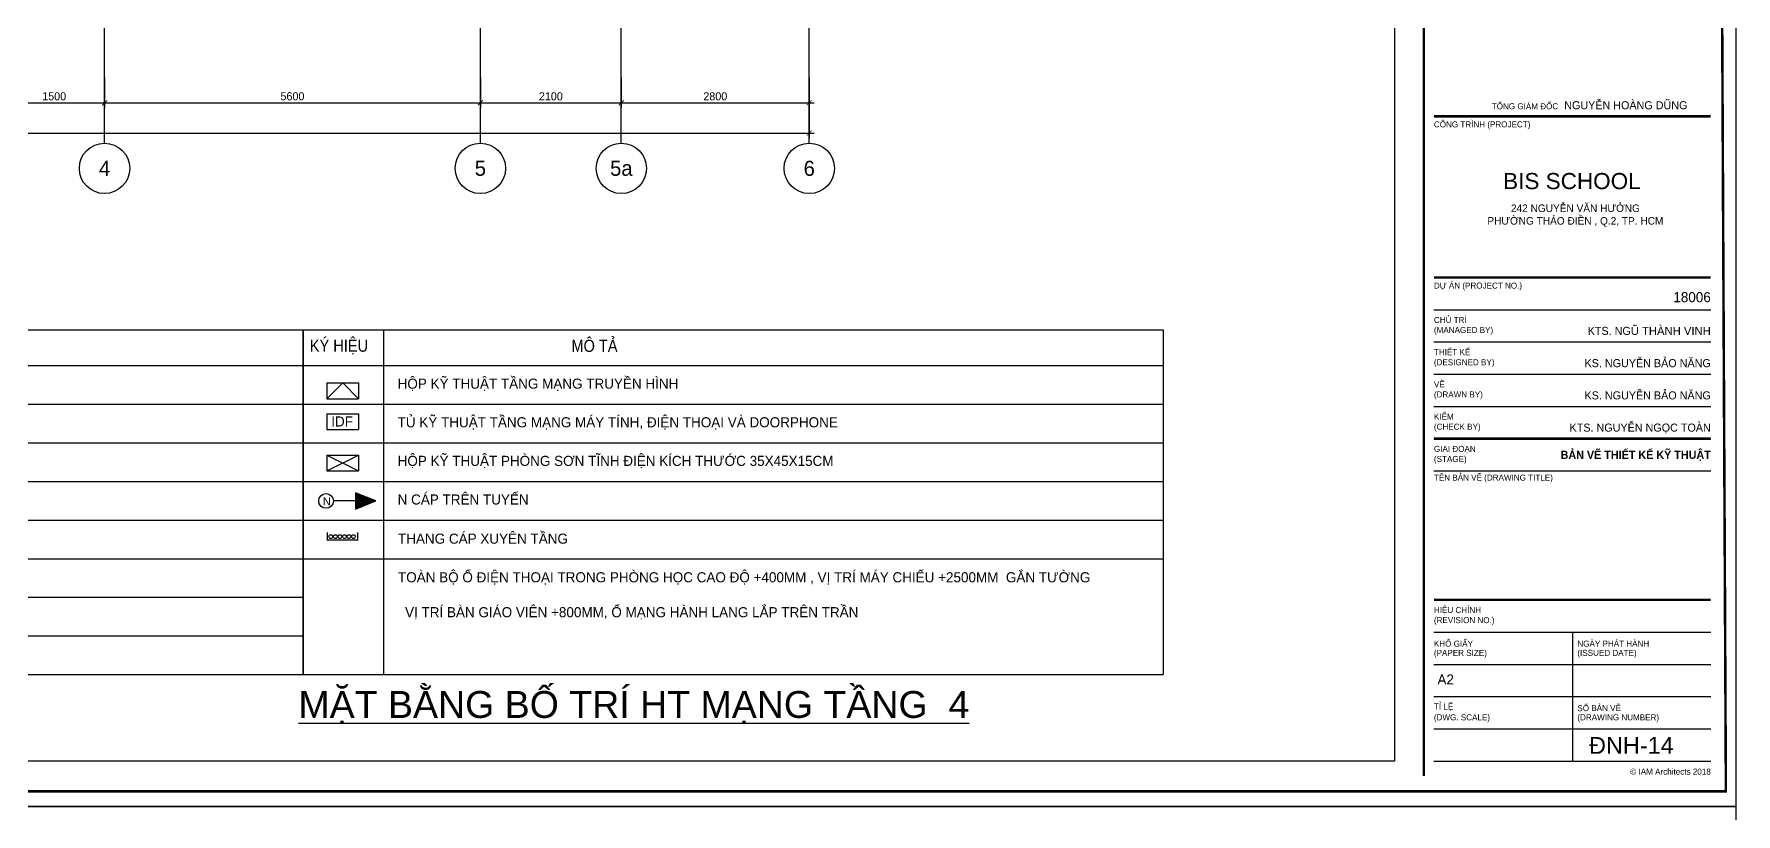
# Model space of a CAD drawing. Header units: inches. Extents: x 1721084 to 1854744, y 225101 to 488646.
# Drawn here: x 1740277 to 1765634, y 256489 to 268101 of the extents above; entities that cross this region are included whole.
import ezdxf
from ezdxf.enums import TextEntityAlignment as Align

# ---------------------------------------------------------------- set-up
doc = ezdxf.new("R2010")
doc.units = ezdxf.units.IN
doc.header["$MEASUREMENT"] = 0
doc.linetypes.add('DASHED', pattern=[19.05, 12.7, -6.35])
doc.linetypes.add('X-PL-T4$0$X-GRID-TYPICAL$0$CENTER2', pattern=[1.125, 0.75, -0.125, 0.125, -0.125])
for name, color, linetype in [('0-Khungten', 255, 'Continuous'), ('3', 50, 'Continuous'), ('A-ANNO-DIM 100', 252, 'Continuous'), ('Duong Day', 1, 'Continuous'), ('I.A.M TITLEBLOCK - A2 -H$0$A-TBLK-TEXT', 250, 'Continuous'), ('PCCC', 11, 'Continuous'), ('SYMBOL', 1, 'Continuous'), ('TBD', 2, 'Continuous'), ('TEXT', 9, 'Continuous'), ('X-PL-T4$0$A-XREF', 250, 'Continuous'), ('X-PL-T4$0$X-GRID-TYPICAL$0$A-ANNO-DIM 75', 250, 'Continuous'), ('X-PL-T4$0$X-GRID-TYPICAL$0$A-GRID', 250, 'X-PL-T4$0$X-GRID-TYPICAL$0$CENTER2'), ('X-PL-T4$0$X-GRID-TYPICAL$0$A-GRID-SYMB', 250, 'Continuous'), ('X-PL-T4$0$X-PL-T4$0$A-XREF', 250, 'Continuous')]:
    doc.layers.add(name, color=color, linetype=linetype)
doc.layers.add('TTLL', color=252, linetype='DASHED', lineweight=50)
doc.styles.add('ARIAL', font='arial.ttf')
doc.styles.add('I.A.M TITLEBLOCK - A2 -H$0$IAM TEXT', font='VAVON_.TTF', dxfattribs={"height": 2})
doc.styles.add('I.A.M TITLEBLOCK - A2 -H$0$TITLE BLOCK', font='arial.ttf')
doc.styles.add('TEXT1', font='vharial.ttf', dxfattribs={"width": 0.85, "height": 200})
doc.styles.add('VNCC-text khungdam', font='vhblack.ttf')
doc.styles.add('VNCC-VnAvantH', font='vhavan.ttf')
doc.styles.add('X-PL-T4$0$X-GRID-TYPICAL$0$HDUNGARC', font='vn_vni.shx')
doc.styles.add('X-PL-T4$0$X-GRID-TYPICAL$0$SYMBTEXT', font='VAVON_.TTF')
doc.dimstyles.new('X-PL-T4$0$X-GRID-TYPICAL$0$DIM-75', dxfattribs={"dimscale": 75, "dimtxt": 1.6, "dimasz": 1, "dimexe": 1, "dimexo": 1, "dimgap": 0.5, "dimtad": 1, "dimdec": 0, "dimzin": 0, "dimdsep": 46, "dimtxsty": 'X-PL-T4$0$X-GRID-TYPICAL$0$HDUNGARC', "dimblk": 'X-PL-T4$0$X-GRID-TYPICAL$0$_ArchTick', "dimcen": 2, "dimdle": 1, "dimclrd": 256, "dimclre": 9, "dimclrt": 3, "dimadec": 0, "dimazin": 0, "dimtfac": 1, "dimtdec": 0, "dimtix": 1, "dimtmove": 2, "dimatfit": 2, "dimfxl": 1, "dimtolj": 1, "dimtzin": 0, "dimarcsym": 2})

# ---------------------------------------------------------------- blocks, each defined once
blk = doc.blocks.new('X-PL-T4$0$X-GRID-TYPICAL$0$SYMB-GRID')
blk.add_circle((0, 0), 5)
at = {"color": 2, "style": 'X-PL-T4$0$X-GRID-TYPICAL$0$SYMBTEXT', "flags": 4}
blk.add_attdef('NUM', text='', height=3, dxfattribs=at).set_placement((0, 0), align=Align.MIDDLE)
blk = doc.blocks.new('X-PL-T4$0$X-GRID-TYPICAL$0$_ArchTick')
at = {"color": 0, "linetype": 'ByBlock', "const_width": 0.15}
blk.add_lwpolyline([(-0.5, -0.48), (0.5, 0.52)], dxfattribs=at)
blk = doc.blocks.new('*D450')
at = {"layer": 'Defpoints', "color": 0, "transparency": 16777216}
for p in [(15100, -2600), (20700, -2600), (20700, -3050)]:
    blk.add_point(p, dxfattribs=at)
at = {"layer": 'X-PL-T4$0$X-GRID-TYPICAL$0$A-ANNO-DIM 75', "color": 9, "lineweight": -2, "transparency": 16777216}
for p, q in [((15100, -2675), (15100, -3125)), ((20700, -2675), (20700, -3125))]:
    blk.add_line(p, q, dxfattribs=at)
at = {"layer": 'X-PL-T4$0$X-GRID-TYPICAL$0$A-ANNO-DIM 75', "lineweight": -2, "transparency": 16777216}
blk.add_line((15025, -3050), (20775, -3050), dxfattribs=at)
at = {"layer": 'X-PL-T4$0$X-GRID-TYPICAL$0$A-ANNO-DIM 75', "lineweight": -2, "transparency": 16777216, "xscale": 75, "yscale": 75, "zscale": 75, "rotation": 180}
blk.add_blockref('X-PL-T4$0$X-GRID-TYPICAL$0$_ArchTick', (15100, -3050), dxfattribs=at)
at = {"layer": 'X-PL-T4$0$X-GRID-TYPICAL$0$A-ANNO-DIM 75', "lineweight": -2, "transparency": 16777216, "xscale": 75, "yscale": 75, "zscale": 75}
blk.add_blockref('X-PL-T4$0$X-GRID-TYPICAL$0$_ArchTick', (20700, -3050), dxfattribs=at)
at = {"layer": 'X-PL-T4$0$X-GRID-TYPICAL$0$A-ANNO-DIM 75', "color": 3, "transparency": 16777216, "insert": (17900, -2952.5), "char_height": 120, "attachment_point": 5, "style": 'X-PL-T4$0$X-GRID-TYPICAL$0$HDUNGARC'}
blk.add_mtext('\\A1;5600', dxfattribs=at)
blk = doc.blocks.new('*D451')
at = {"layer": 'Defpoints', "color": 0, "transparency": 16777216}
for p in [(20700, -2600), (22800, -2600), (22800, -3050)]:
    blk.add_point(p, dxfattribs=at)
at = {"layer": 'X-PL-T4$0$X-GRID-TYPICAL$0$A-ANNO-DIM 75', "color": 9, "lineweight": -2, "transparency": 16777216}
for p, q in [((20700, -2675), (20700, -3125)), ((22800, -2675), (22800, -3125))]:
    blk.add_line(p, q, dxfattribs=at)
at = {"layer": 'X-PL-T4$0$X-GRID-TYPICAL$0$A-ANNO-DIM 75', "lineweight": -2, "transparency": 16777216}
blk.add_line((20625, -3050), (22875, -3050), dxfattribs=at)
at = {"layer": 'X-PL-T4$0$X-GRID-TYPICAL$0$A-ANNO-DIM 75', "lineweight": -2, "transparency": 16777216, "xscale": 75, "yscale": 75, "zscale": 75, "rotation": 180}
blk.add_blockref('X-PL-T4$0$X-GRID-TYPICAL$0$_ArchTick', (20700, -3050), dxfattribs=at)
at = {"layer": 'X-PL-T4$0$X-GRID-TYPICAL$0$A-ANNO-DIM 75', "lineweight": -2, "transparency": 16777216, "xscale": 75, "yscale": 75, "zscale": 75}
blk.add_blockref('X-PL-T4$0$X-GRID-TYPICAL$0$_ArchTick', (22800, -3050), dxfattribs=at)
at = {"layer": 'X-PL-T4$0$X-GRID-TYPICAL$0$A-ANNO-DIM 75', "color": 3, "transparency": 16777216, "insert": (21750, -2953), "char_height": 120, "attachment_point": 5, "style": 'X-PL-T4$0$X-GRID-TYPICAL$0$HDUNGARC'}
blk.add_mtext('\\A1;2100', dxfattribs=at)
blk = doc.blocks.new('*D452')
at = {"layer": 'Defpoints', "color": 0, "transparency": 16777216}
for p in [(0, -2600), (25600, -2600), (25600, -3500)]:
    blk.add_point(p, dxfattribs=at)
at = {"layer": 'X-PL-T4$0$X-GRID-TYPICAL$0$A-ANNO-DIM 75', "color": 9, "lineweight": -2, "transparency": 16777216}
for p, q in [((0, -2675), (0, -3575)), ((25600, -2675), (25600, -3575))]:
    blk.add_line(p, q, dxfattribs=at)
at = {"layer": 'X-PL-T4$0$X-GRID-TYPICAL$0$A-ANNO-DIM 75', "lineweight": -2, "transparency": 16777216}
blk.add_line((-75, -3500), (25675, -3500), dxfattribs=at)
at = {"layer": 'X-PL-T4$0$X-GRID-TYPICAL$0$A-ANNO-DIM 75', "lineweight": -2, "transparency": 16777216, "xscale": 75, "yscale": 75, "zscale": 75, "rotation": 180}
blk.add_blockref('X-PL-T4$0$X-GRID-TYPICAL$0$_ArchTick', (0, -3500), dxfattribs=at)
at = {"layer": 'X-PL-T4$0$X-GRID-TYPICAL$0$A-ANNO-DIM 75', "lineweight": -2, "transparency": 16777216, "xscale": 75, "yscale": 75, "zscale": 75}
blk.add_blockref('X-PL-T4$0$X-GRID-TYPICAL$0$_ArchTick', (25600, -3500), dxfattribs=at)
at = {"layer": 'X-PL-T4$0$X-GRID-TYPICAL$0$A-ANNO-DIM 75', "color": 3, "transparency": 16777216, "insert": (12800, -3402.5), "char_height": 120, "attachment_point": 5, "style": 'X-PL-T4$0$X-GRID-TYPICAL$0$HDUNGARC'}
blk.add_mtext('\\A1;25600', dxfattribs=at)
blk = doc.blocks.new('*D441')
at = {"layer": 'Defpoints', "color": 0, "transparency": 16777216}
for p in [(22800, -2600), (25600, -2600), (25600, -3050)]:
    blk.add_point(p, dxfattribs=at)
at = {"layer": 'X-PL-T4$0$X-GRID-TYPICAL$0$A-ANNO-DIM 75', "color": 9, "lineweight": -2, "transparency": 16777216}
for p, q in [((22800, -2675), (22800, -3125)), ((25600, -2675), (25600, -3125))]:
    blk.add_line(p, q, dxfattribs=at)
at = {"layer": 'X-PL-T4$0$X-GRID-TYPICAL$0$A-ANNO-DIM 75', "lineweight": -2, "transparency": 16777216}
blk.add_line((22725, -3050), (25675, -3050), dxfattribs=at)
at = {"layer": 'X-PL-T4$0$X-GRID-TYPICAL$0$A-ANNO-DIM 75', "lineweight": -2, "transparency": 16777216, "xscale": 75, "yscale": 75, "zscale": 75, "rotation": 180}
blk.add_blockref('X-PL-T4$0$X-GRID-TYPICAL$0$_ArchTick', (22800, -3050), dxfattribs=at)
at = {"layer": 'X-PL-T4$0$X-GRID-TYPICAL$0$A-ANNO-DIM 75', "lineweight": -2, "transparency": 16777216, "xscale": 75, "yscale": 75, "zscale": 75}
blk.add_blockref('X-PL-T4$0$X-GRID-TYPICAL$0$_ArchTick', (25600, -3050), dxfattribs=at)
at = {"layer": 'X-PL-T4$0$X-GRID-TYPICAL$0$A-ANNO-DIM 75', "color": 3, "transparency": 16777216, "insert": (24200, -2953), "char_height": 120, "attachment_point": 5, "style": 'X-PL-T4$0$X-GRID-TYPICAL$0$HDUNGARC'}
blk.add_mtext('\\A1;2800', dxfattribs=at)
blk = doc.blocks.new('*D465')
at = {"layer": 'Defpoints', "color": 0, "transparency": 16777216}
for p in [(13600, -2600), (15100, -2600), (15100, -3050)]:
    blk.add_point(p, dxfattribs=at)
at = {"layer": 'X-PL-T4$0$X-GRID-TYPICAL$0$A-ANNO-DIM 75', "color": 9, "lineweight": -2, "transparency": 16777216}
for p, q in [((13600, -2675), (13600, -3125)), ((15100, -2675), (15100, -3125))]:
    blk.add_line(p, q, dxfattribs=at)
at = {"layer": 'X-PL-T4$0$X-GRID-TYPICAL$0$A-ANNO-DIM 75', "lineweight": -2, "transparency": 16777216}
blk.add_line((13525, -3050), (15175, -3050), dxfattribs=at)
at = {"layer": 'X-PL-T4$0$X-GRID-TYPICAL$0$A-ANNO-DIM 75', "lineweight": -2, "transparency": 16777216, "xscale": 75, "yscale": 75, "zscale": 75, "rotation": 180}
blk.add_blockref('X-PL-T4$0$X-GRID-TYPICAL$0$_ArchTick', (13600, -3050), dxfattribs=at)
at = {"layer": 'X-PL-T4$0$X-GRID-TYPICAL$0$A-ANNO-DIM 75', "lineweight": -2, "transparency": 16777216, "xscale": 75, "yscale": 75, "zscale": 75}
blk.add_blockref('X-PL-T4$0$X-GRID-TYPICAL$0$_ArchTick', (15100, -3050), dxfattribs=at)
at = {"layer": 'X-PL-T4$0$X-GRID-TYPICAL$0$A-ANNO-DIM 75', "color": 3, "transparency": 16777216, "insert": (14350, -2952.5), "char_height": 120, "attachment_point": 5, "style": 'X-PL-T4$0$X-GRID-TYPICAL$0$HDUNGARC'}
blk.add_mtext('\\A1;1500', dxfattribs=at)
blk = doc.blocks.new('I.A.M TITLEBLOCK - A2 -H')
at = {"const_width": 0.5}
blk.add_lwpolyline([(5, 3), (592, 3), (590, 417), (5, 417)], close=True, dxfattribs=at)
for points in [[(532, 6), (532, 415)], [(534, 137), (589, 137)], [(534, 105), (589, 105)], [(534, 73), (589, 73)], [(534, 41), (589, 41)]]:
    blk.add_lwpolyline(points, dxfattribs=at)
at = {"color": 2}
for points in [[(534, 98.6), (589, 98.6)], [(534, 92.2), (589, 92.2)], [(534, 85.8), (589, 85.8)], [(534, 79.4), (589, 79.4)], [(534, 73), (589, 73)], [(534, 66.6), (589, 66.6)], [(534, 34.6), (589, 34.6)], [(561.5, 34.6), (561.5, 9)], [(534, 28.2), (589, 28.2)], [(534, 21.8), (589, 21.8)], [(534, 15.4), (589, 15.4)], [(534, 9), (589, 9)]]:
    blk.add_lwpolyline(points, dxfattribs=at)
at = {"layer": 'Defpoints'}
blk.add_lwpolyline([(0, 420), (594, 420), (594, 0), (0, 0)], close=True, dxfattribs=at)
at = {"insert": (534.7, 26.2), "char_height": 2, "width": 2.797, "attachment_point": 1, "style": 'I.A.M TITLEBLOCK - A2 -H$0$IAM TEXT'}
blk.add_mtext('A2', dxfattribs=at)
at = {"layer": 'Defpoints', "color": 2, "lineweight": 0, "insert": (589, 70.6), "char_height": 1.6, "width": 56.5421, "attachment_point": 3, "style": 'I.A.M TITLEBLOCK - A2 -H$0$TITLE BLOCK'}
blk.add_mtext('{\\fVNI-Avo|b1|i0|c0|p2;\\C7;BAÛN VEÕ THIEÁT KEÁ KYÕ THUAÄT }', dxfattribs=at)
at = {"layer": 'I.A.M TITLEBLOCK - A2 -H$0$A-TBLK-TEXT', "color": 2, "lineweight": 0, "style": 'I.A.M TITLEBLOCK - A2 -H$0$TITLE BLOCK'}
for s, insert, char_height, width, attachment_point in [('{\\fVNI-Avo|b0|i0|c0|p2;\\H0.75x;\\C7;TOÅNG GIAÙM ÑOÁC\\H1.333x;  \\C2;NGUYEÃN HOAØNG DUÕNG}', (584.36, 140), 1.6, 73.1889, 3), ('\\pt1.2;{\\fVNI-Avo|b0|i0|c0|p2;COÂNG TRÌNH \\C7;(PROJECT)}', (534, 136), 1.2, 22.2752, 1), ('\\pt1.2;{\\fVNI-Avo|b0|i0|c0|p2;DÖÏ AÙN \\C7;(PROJECT NO.)}', (534, 104), 1.2, 46.5421, 1), ('\\pt2;{\\fVNI-Avo|b0|i0|c0|p2;\\C7;18006}', (589, 102.1), 2, 46.5421, 3), ('\\pt1.2;{\\fVNI-Avo|b0|i0|c0|p2;CHUÛ TRÌ\\P\\C7;(MANAGED BY)}', (534, 95.4), 1.2, 14, 4), ('{\\fVNI-Avo|b0|i0|c0|p2;KTS. NG}Ũ THÀNH VINH', (589, 95.2), 1.6, 46.5421, 3), ('\\pt1.2;{\\fVNI-Avo|b0|i0|c0|p2;THIEÁT KEÁ \\P\\C7;(DESIGNED BY)}', (534, 89), 1.2, 14, 4), ('{\\fVNI-Avo|b0|i0|c0|p2;KS. NGUYEÃN BAÛO NAÊNG}', (589, 88.8), 1.6, 46.5421, 3), ('\\pt1.2;{\\fVNI-Avo|b0|i0|c0|p2;VEÕ \\P\\C7;(DRAWN BY)}', (534, 82.6), 1.2, 14, 4), ('{\\fVNI-Avo|b0|i0|c0|p2;KS. NGUYEÃN BAÛO NAÊNG}', (589, 82.4), 1.6, 46.5421, 3), ('\\pt1.2;{\\fVNI-Avo|b0|i0|c0|p2;KIEÅM\\P\\C7;(CHECK BY)}', (534, 76.2), 1.2, 14, 4), ('{\\fVNI-Avo|b0|i0|c0|p0;KTS. NGUYEÃN NGOÏC TOAØN}', (589, 76), 1.6, 46.5421, 3), ('\\pt1.2;{\\fVNI-Avo|b0|i0|c0|p2;GIAI ÑOAÏN \\C7;(STAGE)}', (534, 69.8), 1.2, 14, 4), ('\\pt1.2;{\\fVNI-Avo|b0|i0|c0|p2;TEÂN BAÛN VEÕ \\C7;(DRAWING TITLE)}', (534, 65.1), 1.2, 37.4385, 4), ('\\pt1.2;{\\fVNI-Avo|b0|i0|c0|p2;HIEÄU CHÆNH \\C7;(REVISION NO.)}', (534, 37.8), 1.2, 14, 4), ('\\pt1.2;{\\fVNI-Avo|b0|i0|c0|p2;\\C7;(PAPER SIZE)}', (534, 30.3), 1.2, 14, 4), ('\\pt1.2;{\\fVNI-Avo|b0|i0|c0|p2;KHOÅ GIAÁY}', (534, 32.3), 1.2, 14, 4), ('\\pt1.2;{\\fVNI-Avo|b0|i0|c0|p2;\\C7;(ISSUED DATE)}', (562.5, 30.3), 1.2, 22.2752, 4), ('\\pt1.2;{\\fVNI-Avo|b0|i0|c0|p2;NGAØY PHAÙT HAØNH}', (562.5, 32.3), 1.2, 22.2752, 4), ('\\pt1.2;{\\fVNI-Avo|b0|i0|c0|p2;TÆ LEÄ}', (534, 19.7), 1.2, 14, 4), ('\\pt1.2;{\\fVNI-Avo|b0|i0|c0|p2;SOÁ BAÛN VEÕ}', (562.5, 19.5), 1.2, 22.2752, 4), ('\\pt1.2;{\\fVNI-Avo|b0|i0|c0|p2;\\C7;(DWG. SCALE)}', (534, 17.5), 1.2, 14, 4), ('\\pt1.2;{\\fVNI-Avo|b0|i0|c0|p2;\\C7;(DRAWING NUMBER)}', (562.5, 17.5), 1.2, 22.2752, 4)]:
    blk.add_mtext(s, dxfattribs=dict(at, insert=insert, char_height=char_height, width=width, attachment_point=attachment_point))
at = {"layer": 'I.A.M TITLEBLOCK - A2 -H$0$A-TBLK-TEXT', "color": 7, "width": 60, "attachment_point": 2, "style": 'I.A.M TITLEBLOCK - A2 -H$0$TITLE BLOCK'}
for s, insert, char_height in [('BIS SCHOOL', (561.41, 125.75), 3.2), ('{\\fVNI-Avo|b0|i0|c0|p0;242 NGUYEÃN VAÊN HÖÔÛNG \\PPHÖÔØNG THAÛO ÑIEÀN , Q.2, TP. HCM}', (562.1, 119.5), 1.5)]:
    blk.add_mtext(s, dxfattribs=dict(at, insert=insert, char_height=char_height))
at = {"layer": 'I.A.M TITLEBLOCK - A2 -H$0$A-TBLK-TEXT', "color": 2, "insert": (589, 7.5), "char_height": 1.2, "width": 21, "attachment_point": 3, "style": 'I.A.M TITLEBLOCK - A2 -H$0$TITLE BLOCK'}
blk.add_mtext('{\\fVNI-Avo|b0|i0|c0|p0;© IAM Architects 2018}', dxfattribs=at)
blk = doc.blocks.new('05-A')
at = {"layer": '3'}
blk.add_hatch(color=3, dxfattribs=at).paths.add_polyline_path([(-259, 102), (-259, -102), (0, 0)])
at = {"layer": '3', "color": 3}
blk.add_lwpolyline([(0, 0), (-259, 102), (-259, -102)], close=True, dxfattribs=at)
blk = doc.blocks.new('LR')
at = {"layer": 'TTLL'}
blk.add_blockref('05-A', (0, 0), dxfattribs=at)
blk = doc.blocks.new('X-PL-T4$0$X-GRID-TYPICAL')
at = {"layer": 'X-PL-T4$0$X-GRID-TYPICAL$0$A-GRID', "ltscale": 8}
for p, q in [((15100, -3650), (15100, 14420)), ((20700, -3650), (20700, 14420)), ((25600, -3650), (25600, 14420)), ((22800, -3650), (22800, 4500))]:
    blk.add_line(p, q, dxfattribs=at)
at = {"layer": 'X-PL-T4$0$X-GRID-TYPICAL$0$A-GRID-SYMB'}
ref = blk.add_blockref('X-PL-T4$0$X-GRID-TYPICAL$0$SYMB-GRID', (15100, -4025), dxfattribs=dict(at, xscale=75, yscale=75, zscale=75))
ref.add_attrib('NUM', '4', dxfattribs={"layer": '0', "color": 2, "height": 225, "style": 'X-PL-T4$0$X-GRID-TYPICAL$0$SYMBTEXT'}).set_placement((15100, -4025), align=Align.MIDDLE)
ref = blk.add_blockref('X-PL-T4$0$X-GRID-TYPICAL$0$SYMB-GRID', (20700, -4025), dxfattribs=dict(at, xscale=75, yscale=75, zscale=75))
ref.add_attrib('NUM', '5', dxfattribs={"layer": '0', "color": 2, "height": 225, "style": 'X-PL-T4$0$X-GRID-TYPICAL$0$SYMBTEXT'}).set_placement((20700, -4025), align=Align.MIDDLE)
ref = blk.add_blockref('X-PL-T4$0$X-GRID-TYPICAL$0$SYMB-GRID', (22800, -4025), dxfattribs=dict(at, xscale=75, yscale=75, zscale=75))
ref.add_attrib('NUM', '5a', dxfattribs={"layer": '0', "color": 2, "height": 225, "style": 'X-PL-T4$0$X-GRID-TYPICAL$0$SYMBTEXT'}).set_placement((22800, -4025), align=Align.MIDDLE)
ref = blk.add_blockref('X-PL-T4$0$X-GRID-TYPICAL$0$SYMB-GRID', (25600, -4025), dxfattribs=dict(at, xscale=75, yscale=75, zscale=75))
ref.add_attrib('NUM', '6', dxfattribs={"layer": '0', "color": 2, "height": 225, "style": 'X-PL-T4$0$X-GRID-TYPICAL$0$SYMBTEXT'}).set_placement((25600, -4025), align=Align.MIDDLE)
at = {"layer": 'X-PL-T4$0$X-GRID-TYPICAL$0$A-ANNO-DIM 75'}
for base, p1, p2, picture, middle in [((25600, -3500), (0, -2600), (25600, -2600), '*D452', (12800, -3402.5)), ((15100, -3050), (13600, -2600), (15100, -2600), '*D465', (14350, -2952.5)), ((20700, -3050), (15100, -2600), (20700, -2600), '*D450', (17900, -2952.5)), ((22800, -3050), (20700, -2600), (22800, -2600), '*D451', (21750, -2952.5)), ((25600, -3050), (22800, -2600), (25600, -2600), '*D441', (24200, -2952.5))]:
    dim = blk.add_linear_dim(base=base, p1=p1, p2=p2, dimstyle='X-PL-T4$0$X-GRID-TYPICAL$0$DIM-75', dxfattribs=at)
    dim.commit()
    dim.dimension.update_dxf_attribs({"geometry": picture, "text_midpoint": middle})
blk = doc.blocks.new('X-PL-T4$0$X-PL-T4')
at = {"layer": 'Defpoints', "color": 5}
blk.add_lwpolyline([(34318, -12850), (-4757, -12850), (-4757, 17750), (34318, 17750)], close=True, dxfattribs=at)
at = {"layer": 'X-PL-T4$0$X-PL-T4$0$A-XREF'}
blk.add_blockref('X-PL-T4$0$X-GRID-TYPICAL', (0, 0), dxfattribs=at)
blk = doc.blocks.new('X-PL-T4')
at = {"layer": 'X-PL-T4$0$A-XREF'}
blk.add_blockref('X-PL-T4$0$X-PL-T4', (0, 0), dxfattribs=at)

msp = doc.modelspace()

# ---------------------------------------------------------------- block references
msp.add_blockref('X-PL-T4', (1726226.7, 270126.4))
at = {"layer": 'A-ANNO-DIM 100', "xscale": 75, "yscale": 75, "zscale": 75}
msp.add_blockref('I.A.M TITLEBLOCK - A2 -H', (1721083.5, 225101), dxfattribs=at)

# ---------------------------------------------------------------- texts
at = {"layer": 'TEXT', "color": 7, "linetype": 'Continuous', "style": 'ARIAL'}
msp.add_text('ĐNH-14', height=250, dxfattribs=at).set_placement((1764075.3, 257384.2), align=Align.CENTER)

# ---------------------------------------------------------------- next in the draw order: linework, layer by layer
for centre in [(1744698.5, 260618.2), (1744698.5, 260618.2), (1744766, 260618.2), (1744766, 260618.2), (1744833.5, 260618.2), (1744833.5, 260618.2), (1744901, 260618.2), (1744901, 260618.2), (1744968.5, 260618.2), (1744968.5, 260618.2), (1745036, 260618.2), (1745036, 260618.2)]:
    msp.add_circle(centre, 28.1)
at = {"layer": '3', "linetype": 'Continuous'}
msp.add_line((1745369.5, 261148.7), (1744736.1, 261148.7), dxfattribs=at)
at = {"layer": 'PCCC', "const_width": 22.5}
msp.add_lwpolyline([(1745097.5, 260679.8), (1745097.5, 260567.3), (1744647.5, 260567.3), (1744647.5, 260679.8)], dxfattribs=at)
msp.add_lwpolyline([(1745097.5, 260679.8), (1745097.5, 260567.3), (1744647.5, 260567.3), (1744647.5, 260679.8)], dxfattribs=at)
at = {"layer": 'SYMBOL', "color": 2, "linetype": 'Continuous'}
for p, q in [((1744640.8, 262670.8), (1744875.9, 262905.8)), ((1744640.8, 262905.8), (1744640.8, 262670.8)), ((1744640.8, 262905.8), (1745111, 262905.8)), ((1744875.9, 262905.8), (1745111, 262670.8)), ((1745111, 262905.8), (1745111, 262670.8)), ((1744640.8, 262670.8), (1745111, 262670.8)), ((1744640.8, 261597.6), (1745111, 261832.6)), ((1744640.8, 261832.6), (1744640.8, 261597.6)), ((1744640.8, 261832.6), (1745111, 261832.6)), ((1744640.8, 261832.6), (1745111, 261597.6)), ((1745111, 261832.6), (1745111, 261597.6)), ((1744640.8, 261597.6), (1745111, 261597.6))]:
    msp.add_line(p, q, dxfattribs=at)
at = {"layer": 'SYMBOL', "color": 5, "linetype": 'Continuous'}
for p, q in [((1744640.8, 262448.5), (1745111, 262448.5)), ((1744640.8, 262448.5), (1744640.8, 262213.4)), ((1745111, 262448.5), (1745111, 262213.4)), ((1744640.8, 262213.4), (1745111, 262213.4))]:
    msp.add_line(p, q, dxfattribs=at)
at = {"layer": 'TBD'}
msp.add_circle((1744627, 261148.7), 109.1, dxfattribs=at)
at = {"layer": 'TEXT', "color": 3}
for p, q in [((1731468.6, 263698), (1744148.3, 263698)), ((1731468.6, 263698), (1744285.1, 263698)), ((1744285.1, 263698), (1744285.1, 258564.4)), ((1744285.1, 263698), (1756964.7, 263698)), ((1744285.1, 263698), (1744285.1, 258564.4)), ((1744285.1, 263698), (1757101.5, 263698)), ((1744285.1, 258564.4), (1744285.1, 263698)), ((1745482.5, 263698), (1745482.5, 258564.4)), ((1757101.5, 263698), (1757101.5, 258564.4)), ((1731468.6, 263163.6), (1744285.1, 263163.6)), ((1731468.6, 263163.6), (1744285.1, 263163.6)), ((1731468.6, 263163.6), (1744285.1, 263163.6)), ((1731468.6, 263163.6), (1744285.1, 263163.6)), ((1744285.1, 263163.6), (1757101.5, 263163.6)), ((1744285.1, 263163.6), (1757101.5, 263163.6)), ((1744285.1, 263163.6), (1757101.5, 263163.6)), ((1744285.1, 263163.6), (1757101.5, 263163.6)), ((1731468.6, 262588.7), (1744285.1, 262588.7)), ((1731468.6, 262588.7), (1744285.1, 262588.7)), ((1744285.1, 262588.7), (1757101.5, 262588.7)), ((1744285.1, 262588.7), (1757101.5, 262588.7)), ((1731468.6, 262013.8), (1744285.1, 262013.8)), ((1744285.1, 262013.8), (1757101.5, 262013.8)), ((1731468.6, 261438.9), (1744285.1, 261438.9)), ((1744285.1, 261438.9), (1757101.5, 261438.9)), ((1731468.6, 260864), (1744285.1, 260864)), ((1744285.1, 260864), (1757101.5, 260864)), ((1731468.6, 260289.1), (1757101.5, 260289.1)), ((1731468.6, 259714.2), (1744285.1, 259714.2)), ((1731468.6, 259714.2), (1744285.1, 259714.2)), ((1731468.6, 259139.3), (1744285.1, 259139.3)), ((1731468.6, 258564.4), (1744285.1, 258564.4)), ((1744285.1, 258564.4), (1757101.5, 258564.4))]:
    msp.add_line(p, q, dxfattribs=at)

# ---------------------------------------------------------------- next in the draw order: block references
at = {"layer": '3', "linetype": 'Continuous', "xscale": 1.175373134250164, "yscale": 1.175373134250164, "zscale": 1.175373134250164}
msp.add_blockref('LR', (1745369.5, 261148.7), dxfattribs=at)
at = {"layer": 'A-ANNO-DIM 100', "xscale": 75, "yscale": 75, "zscale": 75}
msp.add_blockref('I.A.M TITLEBLOCK - A2 -H', (1721083.5, 256601), dxfattribs=at)

# ---------------------------------------------------------------- next in the draw order: texts
at = {"layer": '0-Khungten', "style": 'VNCC-text khungdam', "width": 0.9}
for s, p in [('ký hiÖu', (1744385.8, 263370.8)), ('m« t¶', (1748283.6, 263369.1))]:
    msp.add_text(s, height=180.14, dxfattribs=at).set_placement(p)
at = {"layer": '0-Khungten', "style": 'VNCC-VnAvantH'}
for s, height, p in [('hép kü thuËt tÇng m¹ng truyÒn h×nh', 150.121, (1745693.8, 262820.5)), ('idf', 150.12, (1744705, 262257.4)), ('tñ kü thuËt tÇng m¹ng m¸y tÝnh, ®iÖn tho¹i vµ doorphone', 150.121, (1745693.8, 262245.6)), ('hép kü thuËt phßng s¬n tÜnh ®iÖn kÝch th\xadíc 35x45x15cm', 150.121, (1745693.8, 261670.7)), ('n C¸P TR£N TUYÕN', 150.121, (1745693.8, 261095.8)), ('Thang c¸p xuyªn tÇng', 150.121, (1745699.2, 260512.2)), ('TOµN Bé æ §IÖN THO¹I TRONG PHßNG HäC CAO §é +400MM , VÞ TRÝ M¸Y CHIÕU +2500MM  G¾N T¦êNG', 150.121, (1745699.2, 259937.3)), ('VÞ TRÝ BµN GI¸O VI£N +800MM, æ M¹NG HµNH LANG L¾P TR£N TRÇN', 150.121, (1745804.5, 259417.4))]:
    msp.add_text(s, height=height, dxfattribs=at).set_placement(p)
at = {"layer": 'Duong Day', "color": 4, "linetype": 'Continuous', "style": 'TEXT1'}
msp.add_text('n', height=117.5, dxfattribs=at).set_placement((1744580.3, 261083.7))
at = {"layer": 'TEXT', "color": 6, "style": 'ARIAL'}
msp.add_text('%%UMẶT BẰNG BỐ TRÍ HT MẠNG TẦNG  4', height=400, dxfattribs=at).set_placement((1744215.6, 257918.4))

doc.saveas('drawing.dxf')
